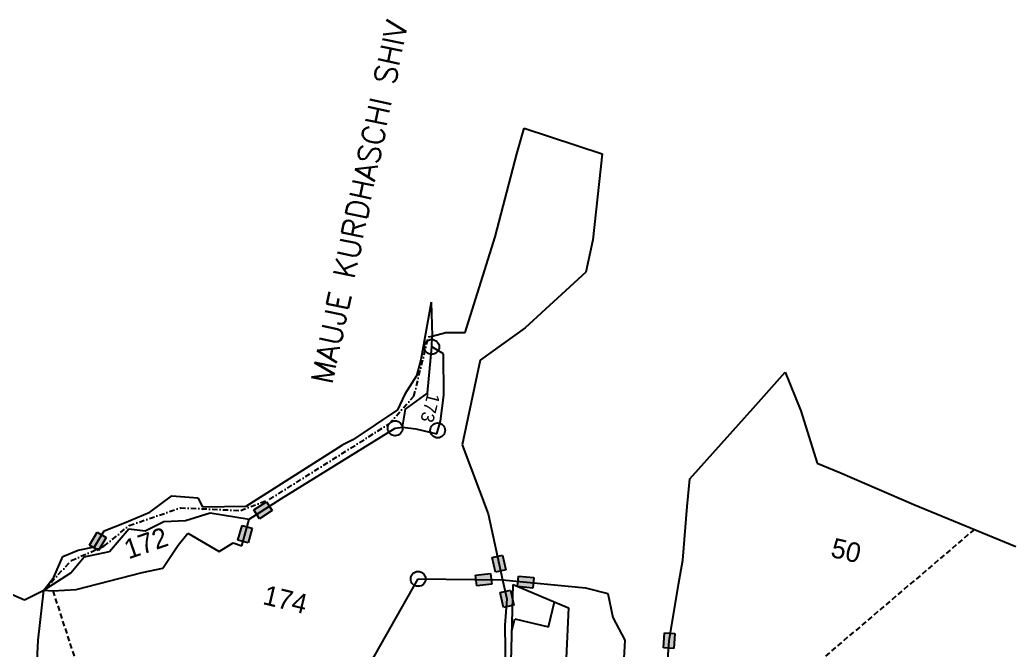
# Model space of a CAD drawing. Header units: metres. Extents: x 318142 to 321969, y 1858939 to 1863690.
# Drawn here: x 319705 to 320647, y 1862473 to 1863069 of the extents above; entities that cross this region are included whole.
import ezdxf

# ---------------------------------------------------------------- set-up
doc = ezdxf.new("R2010")
doc.units = ezdxf.units.M
doc.linetypes.add('DASHDOT', pattern=[1, 0.5, -0.25, 0, -0.25])
doc.linetypes.add('DASHED', pattern=[0.75, 0.5, -0.25])
for name, color, linetype in [('LINE_FOOTPATH', 1, 'DASHED'), ('OFF', 1, 'Continuous'), ('POLY_HATCH', 12, 'Continuous'), ('POLY_PARCEL', 6, 'Continuous'), ('POLY_WATER', 4, 'Continuous'), ('TEXT_MAPOUT', 7, 'Continuous'), ('TEXT_PARCEL', 7, 'Continuous'), ('V_BOUND_LINE', 7, 'Continuous'), ('V_BOUND_STREAM_LINE', 7, 'DASHDOT')]:
    doc.layers.add(name, color=color, linetype=linetype)
doc.styles.get("Standard").update_dxf_attribs({"font": 'simplex.shx'})
doc.styles.add('TEXT_MAP', font='')
doc.styles.get('TEXT_MAP').set_extended_font_data('Kruti Dev 050')

msp = doc.modelspace()

# ---------------------------------------------------------------- hatches: boundary and pattern name
for points in [[(319926.61, 1862605.52), (319931.96, 1862597.13), (319944.09, 1862604.88), (319938.73, 1862613.26)], [(319786.8, 1862579.3), (319778.26, 1862584.42), (319770.87, 1862572.08), (319779.4, 1862566.96)], [(319924.99, 1862588.18), (319915.4, 1862590.84), (319911.55, 1862576.98), (319921.14, 1862574.32)], [(320155.42, 1862546.47), (320165.14, 1862548.61), (320162.05, 1862562.66), (320152.33, 1862560.52)], [(320151.91, 1862535.34), (320150.81, 1862545.23), (320136.51, 1862543.63), (320137.62, 1862533.74)], [(320177.26, 1862542.82), (320176.31, 1862532.91), (320190.62, 1862531.53), (320191.58, 1862541.44)], [(320169.45, 1862529.46), (320159.75, 1862527.24), (320162.96, 1862513.22), (320172.66, 1862515.44)], [(320314.32, 1862474.82), (320324.25, 1862474.19), (320325.17, 1862488.54), (320315.24, 1862489.18)]]:
    msp.add_hatch(color=256).paths.add_polyline_path(points)

# ---------------------------------------------------------------- linework, layer by layer
for p, q in [((319926.61, 1862605.52), (319938.73, 1862613.26)), ((319938.73, 1862613.26), (319944.09, 1862604.88)), ((319931.96, 1862597.13), (319926.61, 1862605.52)), ((319944.09, 1862604.88), (319931.96, 1862597.13)), ((319770.87, 1862572.08), (319778.26, 1862584.42)), ((319778.26, 1862584.42), (319786.8, 1862579.3)), ((319911.55, 1862576.98), (319915.4, 1862590.84)), ((319915.4, 1862590.84), (319924.99, 1862588.18)), ((319924.99, 1862588.18), (319921.14, 1862574.32)), ((319786.8, 1862579.3), (319779.4, 1862566.96)), ((319921.14, 1862574.32), (319911.55, 1862576.98)), ((319779.4, 1862566.96), (319770.87, 1862572.08)), ((320152.33, 1862560.52), (320162.05, 1862562.66)), ((320155.42, 1862546.47), (320152.33, 1862560.52)), ((320162.05, 1862562.66), (320165.14, 1862548.61)), ((320165.14, 1862548.61), (320155.42, 1862546.47)), ((320136.51, 1862543.63), (320150.81, 1862545.23)), ((320137.62, 1862533.74), (320136.51, 1862543.63)), ((320150.81, 1862545.23), (320151.91, 1862535.34)), ((320176.31, 1862532.91), (320177.26, 1862542.82)), ((320177.26, 1862542.82), (320191.58, 1862541.44)), ((320191.58, 1862541.44), (320190.62, 1862531.53)), ((320151.91, 1862535.34), (320137.62, 1862533.74)), ((320159.75, 1862527.24), (320169.45, 1862529.46)), ((320162.96, 1862513.22), (320159.75, 1862527.24)), ((320169.45, 1862529.46), (320172.66, 1862515.44)), ((320190.62, 1862531.53), (320176.31, 1862532.91)), ((320172.66, 1862515.44), (320162.96, 1862513.22)), ((320314.32, 1862474.82), (320315.24, 1862489.18)), ((320315.24, 1862489.18), (320325.17, 1862488.54)), ((320325.17, 1862488.54), (320324.25, 1862474.19)), ((320324.25, 1862474.19), (320314.32, 1862474.82))]:
    msp.add_line(p, q)
for centre in [(320095.01, 1862759.82), (320060.38, 1862682.76), (320100.65, 1862680.76), (320082.13, 1862540.19)]:
    msp.add_circle(centre, 7.04)
at = {"layer": 'LINE_FOOTPATH', "ltscale": 10}
for p, q in [((320608.76, 1862586.92), (320464.17, 1862463.96)), ((319736.31, 1862528.86), (319800.31, 1862331.22))]:
    msp.add_line(p, q, dxfattribs=at)
at = {"layer": 'OFF'}
msp.add_line((320094.61, 1862802.14), (320095.3, 1862770), dxfattribs=at)
at = {"layer": 'POLY_HATCH'}
for p, q in [((320169.2, 1862425.06), (320172.06, 1862534.78)), ((320172.06, 1862534.78), (320224.44, 1862512.94)), ((320224.44, 1862512.94), (320222.38, 1862465.23))]:
    msp.add_line(p, q, dxfattribs=at)
at = {"layer": 'POLY_HATCH', "linetype": 'Continuous'}
for p, q in [((320205.56, 1862494.72), (320211.23, 1862518.45)), ((320170.92, 1862490.96), (320173.64, 1862502.35)), ((320173.64, 1862502.35), (320205.56, 1862494.72))]:
    msp.add_line(p, q, dxfattribs=at)
at = {"layer": 'POLY_PARCEL'}
for p, q in [((320106.06, 1862753.13), (320095.01, 1862759.82)), ((320106.53, 1862714.16), (320106.06, 1862753.13)), ((320103.25, 1862689.44), (320106.53, 1862714.16)), ((320099.72, 1862677.65), (320103.25, 1862689.44)), ((320067.34, 1862683.76), (320080.03, 1862682.12)), ((320080.03, 1862682.12), (320099.72, 1862677.65)), ((319915.21, 1862571.54), (319922.23, 1862596.82)), ((319855.08, 1862572.16), (319864, 1862583.45)), ((319864, 1862583.45), (319893.63, 1862566.22)), ((319893.63, 1862566.22), (319907.06, 1862574.47)), ((319907.06, 1862574.47), (319915.21, 1862571.54)), ((319840.4, 1862550.47), (319855.08, 1862572.16)), ((319758.24, 1862530.17), (319820.74, 1862546.33)), ((319820.74, 1862546.33), (319840.4, 1862550.47)), ((320022, 1862434.12), (320082.13, 1862540.19)), ((320082.13, 1862540.19), (320162.1, 1862539.28)), ((320162.1, 1862539.28), (320166.21, 1862521.34)), ((319722.41, 1862482.18), (319727.75, 1862529.5)), ((319727.75, 1862529.5), (319736.31, 1862528.86)), ((319736.31, 1862528.86), (319758.24, 1862530.17)), ((320166.21, 1862521.34), (320164.35, 1862496.38)), ((320164.35, 1862496.38), (320164.94, 1862436.22)), ((319718.41, 1862402.72), (319722.41, 1862482.18))]:
    msp.add_line(p, q, dxfattribs=at)
at = {"layer": 'POLY_WATER'}
for p, q in [((320094.61, 1862802.14), (320084.59, 1862747.44)), ((320095.01, 1862759.82), (320095.3, 1862770)), ((320090.87, 1862716.05), (320095.01, 1862759.82)), ((320084.59, 1862747.44), (320080.62, 1862732.4)), ((320080.62, 1862732.4), (320069.43, 1862715.09)), ((320070.09, 1862700.84), (320090.87, 1862716.05)), ((320069.43, 1862715.09), (320062.63, 1862700.16)), ((320062.63, 1862700.16), (320020.42, 1862671.8)), ((320067.34, 1862683.76), (320070.09, 1862700.84)), ((319952.92, 1862616.42), (320060.38, 1862682.76)), ((320060.38, 1862682.76), (320067.34, 1862683.76)), ((320020.42, 1862671.8), (320010.33, 1862666.75)), ((319919.21, 1862608.91), (320010.33, 1862666.75)), ((319828.21, 1862603.47), (319848.81, 1862618.81)), ((319848.81, 1862618.81), (319873.43, 1862616.98)), ((319873.43, 1862616.98), (319877.85, 1862608.54)), ((319922.23, 1862596.82), (319952.92, 1862616.42)), ((319804.06, 1862593.27), (319828.21, 1862603.47)), ((319861.79, 1862595.52), (319885.19, 1862602.57)), ((319877.85, 1862608.54), (319919.21, 1862608.91)), ((319885.19, 1862602.57), (319922.23, 1862596.82)), ((319784.84, 1862585.71), (319804.06, 1862593.27)), ((319823.63, 1862585.57), (319841.26, 1862594.47)), ((319841.26, 1862594.47), (319861.79, 1862595.52)), ((319775.71, 1862570.49), (319784.84, 1862585.71)), ((319789.85, 1862565.99), (319808.13, 1862587.6)), ((319808.13, 1862587.6), (319823.63, 1862585.57)), ((319745.87, 1862561.41), (319760.38, 1862567.24)), ((319760.38, 1862567.24), (319775.71, 1862570.49)), ((319765.98, 1862560.96), (319789.85, 1862565.99)), ((319737.13, 1862541.8), (319745.87, 1862561.41)), ((319753.31, 1862545.87), (319765.98, 1862560.96)), ((319727.75, 1862529.5), (319753.31, 1862545.87)), ((319727.75, 1862529.5), (319737.13, 1862541.8))]:
    msp.add_line(p, q, dxfattribs=at)
at = {"layer": 'V_BOUND_LINE'}
for p, q in [((320175.62, 1862942.45), (320182.62, 1862966.76)), ((320182.62, 1862966.76), (320256.5, 1862942.44)), ((320154.96, 1862863.96), (320175.62, 1862942.45)), ((320256.5, 1862942.44), (320247.57, 1862861.15)), ((320126.66, 1862773.47), (320154.96, 1862863.96)), ((320247.57, 1862861.15), (320240.98, 1862830.54)), ((320240.98, 1862830.54), (320183.57, 1862777.99)), ((320095.3, 1862770), (320108.26, 1862773.34)), ((320108.26, 1862773.34), (320126.66, 1862773.47)), ((320183.57, 1862777.99), (320140.9, 1862747.19)), ((320140.9, 1862747.19), (320123.92, 1862667.1)), ((320399.44, 1862701.88), (320429.75, 1862735.87)), ((320429.75, 1862735.87), (320444.61, 1862699.19)), ((320339.51, 1862634.9), (320399.44, 1862701.88)), ((320444.61, 1862699.19), (320460, 1862649.75)), ((320123.92, 1862667.1), (320148.37, 1862601.67)), ((320460, 1862649.75), (320481.54, 1862641.03)), ((320481.54, 1862641.03), (320551.54, 1862610.48)), ((320336.9, 1862608.84), (320339.51, 1862634.9)), ((320332.83, 1862557.85), (320336.9, 1862608.84)), ((320551.54, 1862610.48), (320647.98, 1862570.76)), ((320148.37, 1862601.67), (320162.1, 1862539.28)), ((320328.52, 1862534.8), (320332.83, 1862557.85)), ((320162.1, 1862539.28), (320240.69, 1862531.71)), ((319709.56, 1862520.26), (319727.75, 1862529.5)), ((320240.69, 1862531.71), (320261.63, 1862526.47)), ((320319.74, 1862481.68), (320328.52, 1862534.8)), ((319694.23, 1862527.02), (319709.56, 1862520.26)), ((320261.63, 1862526.47), (320266.44, 1862503.63)), ((320266.44, 1862503.63), (320277.75, 1862482.1)), ((320277.75, 1862482.1), (320276.76, 1862464.93)), ((320318.62, 1862464.18), (320319.74, 1862481.68))]:
    msp.add_line(p, q, dxfattribs=at)
at = {"layer": 'V_BOUND_STREAM_LINE', "ltscale": 10}
for p, q in [((320078.13, 1862713.17), (320091.91, 1862769.42)), ((320091.91, 1862769.42), (320095.3, 1862770)), ((320054.79, 1862687.03), (320078.13, 1862713.17)), ((319941.27, 1862615.4), (320054.79, 1862687.03)), ((319914.17, 1862604.98), (319941.27, 1862615.4)), ((319808.64, 1862590.71), (319857, 1862607.43)), ((319857, 1862607.43), (319914.17, 1862604.98)), ((319784.72, 1862571.17), (319808.64, 1862590.71)), ((319753.66, 1862557.51), (319784.72, 1862571.17)), ((319727.75, 1862529.5), (319753.66, 1862557.51))]:
    msp.add_line(p, q, dxfattribs=at)

# ---------------------------------------------------------------- texts
at = {"layer": 'TEXT_MAPOUT'}
msp.add_text('MAUJE KURDHASCHI SHIV', height=20.6711, rotation=78.15799, dxfattribs=at).set_placement((320000.69, 1862723.5))
at = {"layer": 'TEXT_PARCEL', "style": 'TEXT_MAP'}
for s, height, rotation, p in [('173', 12.403, 255.37124, (320091.14, 1862717.07)), ('172', 18.604, 19.01818, (319807.83, 1862558.57)), ('50', 18.604, 346.56535, (320471.8, 1862561.27)), ('174', 18.604, 346.56535, (319934.1, 1862516.46))]:
    msp.add_text(s, height=height, rotation=rotation, dxfattribs=at).set_placement(p)

doc.saveas('drawing.dxf')
